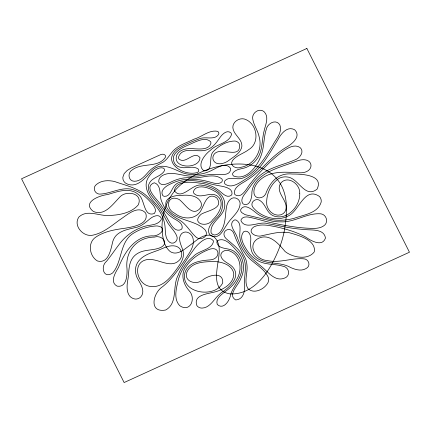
<?xml version="1.0" encoding="UTF-8"?>
<svg xmlns="http://www.w3.org/2000/svg" width="431" height="431" viewBox="0 0 431 431"><rect width="100%" height="100%" fill="white"/><g stroke="black" fill="none" stroke-linecap="round" stroke-linejoin="round"><path stroke-width="0.65" d="M299.734 193.217C300.38 206.422 286.593 221.324 272.99 215.672C266.579 212.731 265.846 204.569 260.281 200.76C255.793 197.069 249.166 202.759 253.078 207.483C261.617 217.854 279.029 222.671 290.602 214.546C299.475 208.351 305.547 186.715 319.452 196.461A7.957 7.381 -10.4 0 1 321.192 201.994C317.954 213.377 303.812 214.74 294.271 218.258C284.234 221.022 273.238 221.205 263.508 217.181A33.731 31.296 -10.4 0 1 257.366 213.841C253.062 210.635 244.83 202.344 240.67 209.671L240.757 211.168L241.64 212.548L245.12 214.654L273.399 221.41A42.071 39.032 -10.4 0 0 280.721 221.852C294.788 222.558 307.114 212.553 320.993 213.846C326.854 214.746 328.788 222.919 323.525 225.989C318.811 229.087 312.911 228.403 307.567 228.209C295.698 227.568 283.991 225.375 272.381 222.924C266.315 221.69 260.389 219.896 254.398 218.35C250.228 217.671 244.253 215.015 241.241 219.309L240.961 220.747C245.697 230.531 259.656 220.5 267.888 223.732C277.629 225.332 287.229 227.74 297.056 228.818A145.802 135.28 -10.4 0 0 304.464 229.524C311.591 230.38 323.993 228.516 325.486 238.025C322.269 247.421 310.929 240.681 305.514 237.039A72.241 67.026 -10.4 0 0 299.136 233.882C291.825 230.73 284.131 228.575 276.368 226.868C268.987 225.51 260.712 223.344 253.67 227.008C246.106 232.632 257.021 237.896 262.404 235.552C269.159 234.324 275.829 232.293 282.747 232.255A35.978 33.386 -10.4 0 1 289.573 232.783C298.284 235.294 316.537 239.992 314.231 251.957C307.75 260.523 292.509 257.469 285.069 251.499C278.415 243.51 268.642 232.093 257.194 239.086C246.947 246.053 256.822 260.082 266.843 260.448C278.997 263.492 291.033 257.921 303.187 258.778C308.849 258.616 311.419 266.142 305.897 268.637C301.059 271.438 295.283 269.612 290.564 267.495C279.509 260.965 264.666 265.577 254.904 256.423C250.341 252.14 250.4 245.541 250.777 239.776C251.273 235.859 248.741 229.373 243.838 231.603C238.704 237.066 243.741 245.018 246.947 250.212C250.659 255.75 255.82 260.604 262.301 262.603C268.966 264.774 276.158 264.122 282.838 266.191C289.433 267.053 290.941 276.319 284.153 278.243C275.668 281.508 269.003 273.313 263.497 268.249C258.374 263.734 252.62 259.882 248.245 254.576C244.108 249.393 240.476 243.37 239.771 236.657C239.41 231.129 242.147 223.037 235.897 219.939L234.378 219.982C227.546 224.179 235.633 232.007 237.163 237.174C239.162 242.556 241.274 247.976 244.695 252.641C250.718 262.501 263.222 266.579 268.179 277.101A9.256 8.588 -10.4 0 1 267.985 282.655C264.607 289.163 253.864 294.653 247.873 288.506C243.617 281.233 248.046 272.624 246.931 264.774A28.058 26.032 -10.4 0 0 245.622 258.805C241.581 250.761 237.249 242.863 234.173 234.356C231.237 224.503 218.9 231.506 226.27 238.779C232.514 244.221 239.733 249.177 243.138 257.07C247.011 264.634 244.754 273.162 244.415 281.179C245.239 288.15 244.959 299.34 235.746 299.949C226.948 294.966 238.887 284.67 240.794 278.604C244.991 270.436 244.264 260.049 238.564 252.776C233.413 247.577 225.742 236.236 217.434 240.724L216.788 242.103C218.016 250.389 229.685 247.049 234.669 251.86C240.697 256.423 242.949 264.726 241.387 271.945C239.733 280.409 232.945 286.577 230.623 294.782C229.798 300.574 223.409 310.277 217.24 304.464C215.214 298.538 221.728 294.411 225.682 291.237C230.052 288.043 234.2 284.315 236.711 279.433C242.47 270.361 241.048 255.615 230.149 251.176C225.844 248.531 218.722 252.254 221.383 257.598C223.818 262.053 229.249 263.357 232.595 266.951C241.581 276.745 229.319 287.542 221.259 292.73A46.279 42.938 -10.4 0 0 216.243 297.595C212.413 302.012 208.518 307.896 202.037 308.1A6.309 5.856 -10.4 0 1 196.892 305.638C192.555 293.964 210.026 293.807 217.046 291.308C224.912 288.657 234.389 282.483 233.726 273.098C231.512 264.171 220.812 261.482 212.742 261.498C204.186 261.881 193.702 261.956 188.218 269.693C181.16 280.15 195.248 286.448 202.953 279.816C208.545 275.301 223.403 271.013 222.735 282.784C215.279 298.742 179.802 293.613 184.98 272.597C188.374 262.118 200.609 260.561 210.026 259.898C221.281 259.252 220.284 244.889 208.593 249.608C199.93 253.083 191.639 258.385 186.332 266.223C180.099 273.798 183.18 284.018 189.09 290.693C196.31 298.074 190.55 312.987 179.749 305.735C173.176 298.834 176.43 288.269 178.224 280.053C180.767 271.034 185.707 262.522 193.142 256.687C198.497 250.201 212.461 250.136 213.507 240.961C207.947 234.001 198.815 243.143 194.898 247.992C189.947 254.84 185.104 261.806 180.875 269.127A57.819 53.643 -10.4 0 0 178.062 275.382C172.184 286.303 178.1 303.203 165.671 310.018C148.334 313.278 152.957 292.665 162.719 286.583C173.16 278.114 180.373 266.703 187.679 255.61C190.906 250.815 194.262 245.234 193.174 239.205C192.662 233.968 186.084 229.529 181.688 233.559C176.877 238.758 181.688 245.508 183.073 251.074C184.63 256.898 181.408 262.463 178.143 267.031C171.597 276.303 162.821 288.576 149.859 286.356C137.198 284.654 131.751 263.093 146.222 259.78C157.498 257.059 171.026 270.479 180.228 259.198A10.398 9.649 -10.4 0 0 181.731 253.45L180.573 249.77A8.889 8.248 -10.4 0 0 175.95 246.209C169.097 244.393 162.816 248.768 156.561 250.847C150.15 253.18 143.124 255.373 138.728 260.954C134.424 266.164 134.596 273.787 138.001 279.412C140.991 284.519 145.57 291.663 140.657 297.061A6.858 6.363 -10.4 0 1 135.048 299.044C125.847 297.465 126.477 286.13 127.969 279.126C129.095 271.993 128.309 264.079 132.705 257.894A16.373 15.193 -10.4 0 1 137.516 253.482C144.768 248.978 153.953 250.961 161.42 247.087C169.48 242.292 161.124 234.782 154.519 237.082C136.794 237.228 124.947 251.392 127.01 268.799C127.29 275.42 126.579 287.752 117.14 286.157C109.506 282.197 115.303 272.769 118.428 267.581C124.381 252.9 134.046 236.425 151.922 235.832C158.931 236.996 169.2 227.444 157.062 225.925C149.282 226.232 141.508 228.495 134.795 232.449C119.215 240.665 122.873 261.116 112.642 272.958C103.629 279.455 100.073 266.509 106.554 261.272C111.494 255.19 115.772 248.606 120.658 242.486C126.094 235.752 133.271 230.38 141.449 227.46C147.736 224.287 157.207 226.323 161.253 219.648L161.242 218.183C159.238 213.512 153.032 216.243 150.187 218.646C146.249 221.863 142.445 225.521 137.473 227.072C128.239 229.437 115.912 230.612 112.782 241.505C110.821 249.285 108.779 263.799 97.578 261.041C89.406 256.456 87.288 242.621 95.774 237.142C104.539 231.21 115.271 229.534 125.545 228.15C133.12 226.814 149.433 224.206 145.705 213.108C138.022 204.515 127.064 215.096 120.012 219.627C111.64 225.693 103.381 232.912 93.01 235.132C83.442 237.54 72.661 225.532 78.992 216.912C87.445 209.094 99.335 216.34 109.318 215.473C119.522 215.096 131.336 212.968 138.27 204.87C143.604 192.98 125.437 189.705 119.398 197.533C112.561 204.418 104.598 216.378 93.311 211.438C81.432 202.128 99.814 195.313 107.594 194.575C117.329 191.666 129.413 186.892 138.303 194.408C145.166 198.88 143.097 217.65 154.433 213.458C157.805 208.717 152.035 204.014 149.207 200.62C145.188 196.331 140.511 192.501 134.978 190.362C123.508 185.508 112.292 193.25 100.929 194.052C95.138 195.065 91.625 187.501 96.813 184.199C101.781 180.228 108.682 180.115 114.614 181.532C125.572 185.449 137.753 187.905 146.648 195.884C154.901 204.224 163.769 213.943 164.987 226.135C165.59 231.625 164.771 238.408 169.609 242.249C173.666 245.287 178.79 240.379 176.753 235.999C174.512 230.343 169.361 226.507 166.743 221.038C163.866 215.645 161.005 210.204 157.245 205.361C149.719 197.716 141.206 185.944 149.611 175.665A24.238 22.487 -10.4 0 1 154.443 170.638C157.003 168.796 160.407 166.899 163.597 168.187L164.416 169.184L164.556 170.536C161.21 176.979 151.179 177.109 148.743 184.63C146.729 191.639 152.719 197.199 156.733 202.101C161.151 207.489 164.685 213.512 167.971 219.632C170.692 224.168 174.841 232.923 181.343 229.421L182.178 228.134C182.981 221.927 175.175 220.036 171.322 216.847C166.797 213.965 163.888 209.391 160.962 205.037C157.687 199.596 142.51 187.065 154.303 182.76C162.465 185.578 158.565 196.547 162.223 202.721C165.025 210.554 171.824 215.786 178.849 219.675C185.906 223.614 189.656 231.032 195.318 236.441C199.849 241.759 209.94 236.447 205.172 229.987C194.456 218.706 173.445 221.631 166.075 206.077C163.764 197.053 175.525 195.13 182.038 195.345C188.8 194.807 197.904 195.356 201.013 202.516A7.386 6.853 -10.4 0 1 200.48 207.941C192.474 217.79 185.114 203.782 179.118 199.445C167.244 193.815 164.82 208.588 174.577 213.21C181.866 219.207 193.928 220.236 200.016 211.993C204.17 206.282 206.519 190.868 216.782 197.937C224.551 208.512 207.079 210.587 201.153 214.25C190.513 223.651 207.392 228.36 212.607 219.805C218.738 214.234 225.488 203.001 217.536 196.153C210.317 190.717 200.027 200.183 193.702 193.115L193.438 191.633C194.99 185.713 202.926 186.381 207.516 187.927A30.041 27.875 -10.4 0 1 213.754 190.723C225.16 195.733 225.041 210.883 216.141 218.258C212.558 222.321 207.16 227.008 208.89 233.052C210.786 238.047 217.741 237.551 220.704 233.834C224.637 229.001 227.126 223.118 231.512 218.603C234.922 214.611 238.989 210.63 239.948 205.248C241.473 199.661 234.367 195.335 230.208 199.44C226.313 202.99 226.253 208.679 225.65 213.544C225.144 219.379 224.535 225.505 221.275 230.547C219.46 234.022 213.701 237.287 211.115 232.848C209.353 221.469 225.133 216.54 224.783 204.973C225.025 193.158 211.96 186.224 201.633 185.163C192.328 183.083 181.607 201.255 174.269 190.55C176.963 179.188 194.042 182.458 202.624 183.455C208.679 184.608 214.584 186.957 219.401 190.868C222.622 193.438 226.938 198.497 231.312 195.265L232.029 193.972C232.67 188.897 226.426 187.264 222.574 186.375C217.369 185.443 212.165 184.511 207.117 182.895C197.721 180.67 187.269 179.221 178.068 182.9A11.163 10.355 -10.4 0 0 173.413 187.183C171.129 190.717 169.41 196.956 164.141 196.353L162.843 195.658C159.502 190.378 166.291 185.809 170.541 183.967C176.257 181.165 182.48 179.274 188.891 179.269C195.227 179.167 201.606 179.77 207.72 181.494C212.171 182.367 217.919 185.411 221.852 181.898L222.348 180.535L222.105 179.134C213.135 171.727 199.682 179.722 189.047 177.707C182.717 177.48 176.543 179.296 170.913 182.081C167.32 183.789 161.221 186.779 158.732 181.968C158.231 175.175 167.088 173.073 172.465 173.424C179.56 173.892 186.386 176.538 193.567 176.193C200.889 176.263 208.033 174.146 215.36 174.334C220.505 174.571 230.806 176.171 230.693 168.521C225.833 161.447 216.674 168.058 211.018 170.741C204.413 173.995 196.87 175.164 189.57 174.388A32.395 30.057 -10.4 0 1 182.577 172.82C173.192 168.947 161.167 161.56 152.17 170.412C145.716 177.33 137.43 188.789 126.498 183.676A7.602 7.052 -10.4 0 1 122.975 179.199L122.824 177.303L124.166 173.574L127.172 170.45L131.121 168.02L161.146 154.411L162.956 154.185L164.432 154.6L165.396 155.537L165.676 156.809C158.802 168.359 142.036 162.245 132.339 169.846C127.21 172.605 128.126 181.316 134.542 181.268C140.21 181.306 144.202 176.656 147.671 172.777C151.712 167.637 157.784 165.078 163.344 162.029C168.042 158.818 170.347 153.361 174.48 149.584C180.083 144.627 187.426 142.456 194.004 139.154C201.74 137.085 209.272 129.456 217.79 131.38L218.679 132.409L218.873 133.761C215.263 141.061 205.307 135.905 199.149 138.884C191.687 141.718 184.15 144.762 177.437 149.126C160.467 162.121 184.603 177.157 197.727 172.33L198.594 171.333L198.739 170.137L198.179 168.99C192.765 165.116 185.75 169.184 179.781 167.109C173.488 165.73 171.236 157.482 175.686 152.935C180.255 147.747 187.151 145.775 193.169 142.817C198.389 140.603 205.797 137.036 210.635 141.697L210.996 143.065C209.288 149.88 200.221 149.104 194.699 148.803C188.266 148.145 179.883 148.63 176.678 155.268C172.05 169.141 199.93 169.291 199.952 157.627C193.891 149.972 185.497 165.105 178.843 158.861L178.412 157.423C182.259 145.048 198.535 153.625 207.419 149.584C212.887 147.574 216.416 142.693 219.568 138.071C221.868 134.688 226.787 129.235 230.973 132.91L231.582 134.294C228.99 143.491 216.513 143.787 210.447 150.274C204.811 154.454 196.31 165.025 203.944 170.854C214.358 170.978 208.081 157.019 213.178 151.728C218.657 145.78 226.776 140.985 235.019 141.029A6.115 5.673 -10.4 0 1 239.469 144.132C241.387 160.316 220.386 145.969 214.223 154.179A6.869 6.373 -10.4 0 0 213.027 159.33C215.295 166.247 224.346 163.893 228.742 160.51C233.801 156.561 240.977 153.102 241.915 146.05C241.98 139.294 235.067 135.63 233.23 129.58C231.091 123.18 238.127 117.647 244.135 118.945C256.795 122.474 260.75 142.586 248.741 149.6C243.542 153.603 236.533 155.257 232.438 160.623C229.141 165.951 236.624 169.297 240.913 167.303C254.484 164.96 262.835 150.193 259.241 137.209C258.083 130.808 253.816 125.486 252.744 119.091C251.472 112.922 259.527 107.281 264.37 111.968C269.24 117.313 265.474 124.758 264.149 130.755C262.431 137.381 262.463 144.31 260.728 150.931C259.026 157.622 254.382 163.5 248.111 166.468C243.343 169.415 236.005 168.252 232.718 173.257L232.67 174.674L233.354 175.913C247.529 181.57 259.451 163.64 262.237 151.696C264.192 144.363 263.907 136.6 266.283 129.37C267.344 123.401 276.12 118.541 279.854 124.958C282.72 132.473 275.91 139.003 272.726 145.236C269.036 151.233 265.377 157.267 261.111 162.875C256.289 168.957 250.75 175.094 243.316 177.901C237.449 180.648 229.464 175.536 224.788 180.939L224.432 182.399L224.826 183.816C231.851 189.635 240.584 181.92 246.893 178.353C253.67 174.129 259.349 168.359 263.912 161.83C268.922 154.777 273.276 147.294 277.779 139.919C280.823 133.976 287.165 125.62 294.68 129.785C301.754 136.719 291.453 144.606 285.478 147.741C278.728 152.003 272.715 157.304 267.048 162.902C260.911 169 254.85 175.325 247.394 179.856C242.475 183.45 232.363 186.909 234.857 194.602C242.335 199.672 247.055 186.747 251.295 182.572A107.308 99.561 -10.4 0 1 255.685 177.06C264.133 167.573 273.135 158.43 283.447 150.958C288.059 147.758 294.54 143.906 299.971 147.461C304.922 151.723 299.68 158.322 294.885 159.912C283.178 164.938 269.962 167.19 259.915 175.525C255.109 179.501 251.656 184.759 247.96 189.71C245.449 193.659 239.173 198.966 243.052 203.933C249.991 207.289 252.151 197.204 251.882 192.188C252.474 185.928 256.37 180.551 261.191 176.748C271.595 168.693 284.729 165.763 296.776 161.059C314.555 154.422 316.429 174.544 297.966 172.702C285.537 172.152 271.449 170.579 261.105 179.059C256.833 182.604 252.895 188.061 254.107 193.902C255.475 199.725 263.492 198.621 265.663 193.928C270.232 181.807 278.205 172.502 292.38 174.032C301.269 174.049 324.139 174.582 317.087 189.117C304.819 198.982 298.591 178.148 287.552 177.017A12.855 11.928 -10.4 0 0 278.943 178.434C270.539 183.886 265.819 195.006 266.794 204.86A16.184 15.015 -10.4 0 0 269.418 210.5C271.934 213.835 276.303 215.936 280.473 214.886A7.672 7.117 -10.4 0 0 285.187 211.325C290.047 201.39 274.806 193.4 280.5 183.504C287.165 174.668 300.278 183.87 299.734 193.217M286.394 210.026L286.136 217.924L284.492 230.041A128.928 119.624 -10.4 0 1 281.486 242.028C273.804 264.472 257.7 295.057 230.057 293.904C208.728 290.408 218.932 265.518 219.223 251.456C219.557 245.023 217.165 236.425 209.838 235.181C201.767 234.556 195.749 241.241 189.651 245.492C184.296 249.296 177.152 256.014 170.304 251.661C163.629 246.225 162.492 236.808 162.045 228.748A69.924 64.876 -10.4 0 1 162.385 220.543C163.376 211.486 166.458 202.635 171.581 195.076A54.726 50.777 -10.4 0 1 178.041 187.264C209.04 156.744 287.935 148.77 286.394 210.026M306.872 48.461L21.55 178.779L124.128 382.539L409.45 252.221L306.872 48.461"/></g></svg>
